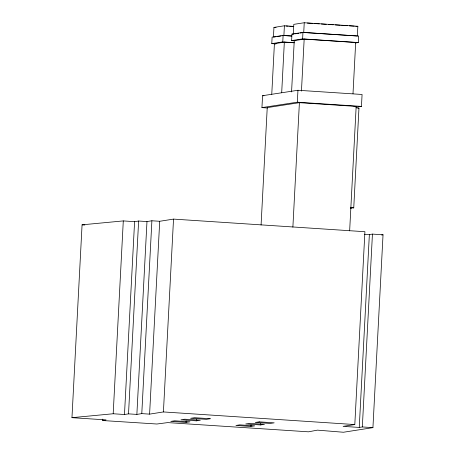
<?xml version="1.0" encoding="UTF-8"?>
<svg xmlns="http://www.w3.org/2000/svg" width="455" height="455" viewBox="0 0 455 455"><rect width="100%" height="100%" fill="white"/><g stroke="black" fill="none" stroke-linecap="round" stroke-linejoin="round"><path stroke-width="0.68" d="M102.773 419.123L102.699 420.539L106.066 419.897L71.964 417.673L82.071 224.827L123.294 220.914L134.589 221.665L138.627 221.028L146.976 221.562L151.89 220.772L159.705 221.284L173.526 219.1L364.916 231.714L354.809 424.56L343.087 426.369L359.251 427.427L362.334 426.944L372.929 427.643L383.036 234.797L372.44 234.097L369.358 234.581L364.438 234.257M71.964 417.673L113.187 413.76L123.294 220.914M113.187 413.76L124.482 414.505L134.589 221.665M124.482 414.505L128.52 413.868L138.627 221.028M128.52 413.868L136.87 414.408L146.976 221.562M136.87 414.408L141.784 413.618L151.89 220.772M141.784 413.618L149.598 414.13L159.705 221.284M149.598 414.13L163.419 411.946L173.526 219.1M186.061 422.399L189.974 421.808L174.652 420.795L170.75 421.398L186.061 422.399L186.135 420.983M196.429 420.835L200.337 420.232L184.787 419.214L180.959 419.817L196.429 420.835L196.503 419.419M267.58 107.989L261.943 107.619L262.569 95.698L297.957 90.266L362.078 94.475L361.452 106.396L355.901 107.249M261.079 225.026L267.233 107.613L299.401 102.676L356.168 106.402L349.645 230.884M250.915 426.449L254.749 425.846L239.739 424.862L235.906 425.465L250.915 426.449L250.989 425.033M276.009 43.902L271.777 43.623L272.118 37.122L283.112 35.433L291.57 35.99M273.438 37.151L273.95 27.402L284.403 25.793L293.572 26.396M271.76 94.276L274.416 43.68L284.335 42.156L294.214 42.804M260.573 424.947L264.474 424.344L249.63 423.372L245.717 423.969L260.573 424.947L260.647 423.531M271.777 43.623L282.771 41.934L283.112 35.433M282.498 35.757L283.892 35.547L284.403 25.793M281.685 92.752L284.335 42.156M294.436 40.762L291.615 40.58L291.956 34.08L302.95 32.39L358.659 36.047L358.318 42.548L355.571 42.969M293.276 34.108L293.788 24.354L304.241 22.75L357.852 26.271L357.34 36.019L303.73 32.498L304.241 22.75M291.564 91.933L294.254 40.631L304.173 39.113L355.679 42.491L352.995 93.793M261.943 107.619L297.331 102.187L297.957 90.266M291.615 40.58L302.609 38.891L302.95 32.39M292.878 227.159L299.401 102.676M301.449 91.114L304.173 39.113M350.39 207.821L353.745 207.872L358.967 108.199L356.544 107.863M359.251 427.427L369.358 234.581M362.334 426.944L372.44 234.097M381.665 235.013L383.036 234.797M372.929 427.643L343.417 432.25L317.425 430.14L308.462 431.818L167.702 422.604L156.873 424.014L102.699 420.539M274.132 37.043L275.525 36.832M276.924 36.616L281.105 35.973M294.669 33.892L298.85 33.249M300.249 33.033L302.336 32.715M355.759 26.589L357.852 26.271M354.07 106.72L356.168 106.402M358.17 108.233L358.967 108.199M350.532 208.276L351.328 208.242L350.396 208.026M307.364 23.086L312.966 23.45M314.365 23.546L319.262 23.865M321.361 24.001L326.258 24.325M328.356 24.462L333.259 24.786M335.358 24.923L340.255 25.241M341.654 25.338L347.25 25.702M349.349 25.838L354.252 26.162M286.127 26.037L288.225 26.174M289.625 26.265L293.822 26.544M273.95 27.402L276.066 27.539M291.956 34.08L293.367 34.17M283.892 35.547L291.649 36.053M302.609 38.891L358.318 42.548M294.254 40.631L295.665 40.728M282.771 41.934L294.055 42.679M274.416 43.68L275.827 43.771M262.569 95.698L263.98 95.795M297.331 102.187L361.452 106.396M82.071 224.827L84.852 225.009M163.419 411.946L354.809 424.56M351.323 207.537L353.745 207.872M210.216 418.725L206.388 419.339L190.605 418.299L194.592 417.701L210.216 418.725M259.202 421.853L255.289 422.45L270.298 423.434L274.206 422.837L259.202 421.853"/></g></svg>
